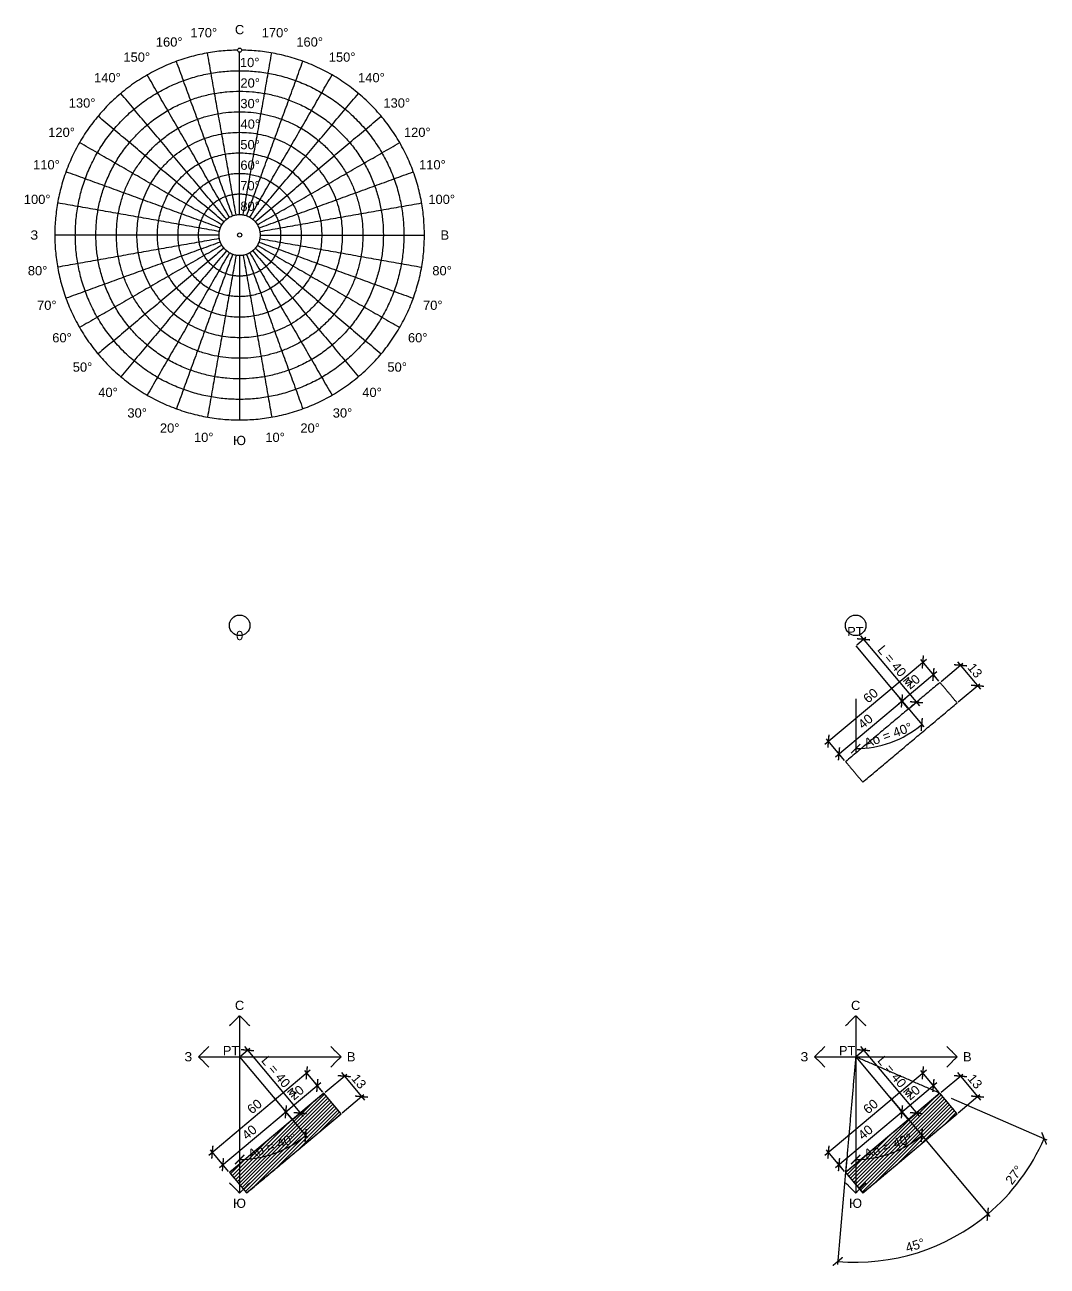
# Model space of a CAD drawing. Header units: metres. Extents: x -105 to 1000, y -502 to 102.
# Drawn here: x -105 to 393, y -502 to 102 of the extents above; entities that cross this region are included whole.
import ezdxf

# ---------------------------------------------------------------- set-up
doc = ezdxf.new("R2010")
doc.units = ezdxf.units.M
doc.layers.add('120', color=7, linetype='Continuous', true_color=0x000000)
doc.styles.add('Meters Architectural', font='arial.ttf')
doc.dimstyles.new('Meters Architectural', dxfattribs={"dimscale": 1.5, "dimtxt": 3, "dimasz": 3, "dimexe": 1, "dimexo": 0.5, "dimgap": 1, "dimtad": 1, "dimtoh": 1, "dimdec": 0, "dimzin": 1, "dimdsep": 46, "dimtxsty": 'Meters Architectural', "dimblk": 'ARCHTICK', "dimcen": 3, "dimdle": 1.5, "dimadec": 0, "dimazin": 1, "dimtfac": 1, "dimtdec": 4, "dimtix": 1, "dimtofl": 0, "dimtmove": 1, "dimatfit": 3, "dimldrblk": 'OPEN90', "dimfxl": 1, "dimtolj": 1, "dimtzin": 1, "dimarcsym": 0})
pattern_1 = [(45, (1e-14, 0), (-0.8838835, 0.8838835), [])]

# ---------------------------------------------------------------- blocks, each defined once
blk = doc.blocks.new('_ArchTick')
at = {"color": 0, "linetype": 'ByBlock', "const_width": 0.15}
blk.add_lwpolyline([(-0.5, -0.5), (0.5, 0.5)], dxfattribs=at)
blk = doc.blocks.new('*D3')
at = {"layer": '120', "color": 0, "lineweight": -2}
for p, q in [((0.57, -399.52), (4.98, -395.82)), ((2.38, -395.06), (30.99, -429.15)), ((26.29, -430.16), (30.69, -426.46))]:
    blk.add_line(p, q, dxfattribs=at)
at = {"layer": 'Defpoints', "color": 0}
for p in [(0, -400), (29.54, -427.43), (25.71, -430.64)]:
    blk.add_point(p, dxfattribs=at)
at = {"layer": '120', "color": 0, "lineweight": -2, "xscale": 4.5, "yscale": 4.5, "zscale": 4.5}
for p, rotation in [((3.83, -396.79), 130), ((29.54, -427.43), 310)]:
    blk.add_blockref('_ArchTick', p, dxfattribs=dict(at, rotation=rotation))
at = {"layer": '120', "color": 0, "insert": (19.59, -409.67), "char_height": 4.5, "attachment_point": 5, "rotation": 310, "style": 'Meters Architectural'}
blk.add_mtext('\\A1;L = 40 м', dxfattribs=at)
blk = doc.blocks.new('*D4')
at = {"layer": '120', "color": 0, "lineweight": -2}
for p, q in [((300.57, -199.52), (304.98, -195.82)), ((302.38, -195.06), (330.99, -229.15)), ((326.29, -230.16), (330.69, -226.46))]:
    blk.add_line(p, q, dxfattribs=at)
at = {"layer": 'Defpoints', "color": 0}
for p in [(300, -200), (329.54, -227.43), (325.71, -230.64)]:
    blk.add_point(p, dxfattribs=at)
at = {"layer": '120', "color": 0, "lineweight": -2, "xscale": 4.5, "yscale": 4.5, "zscale": 4.5}
for p, rotation in [((303.83, -196.79), 130), ((329.54, -227.43), 309.9999999999999)]:
    blk.add_blockref('_ArchTick', p, dxfattribs=dict(at, rotation=rotation))
at = {"layer": '120', "color": 0, "insert": (319.59, -209.67), "char_height": 4.5, "attachment_point": 5, "rotation": 310, "style": 'Meters Architectural'}
blk.add_mtext('\\A1;L = 40 м', dxfattribs=at)
blk = doc.blocks.new('*D5')
at = {"layer": '120', "color": 0, "lineweight": -2}
for p, q in [((300.57, -399.52), (304.98, -395.82)), ((302.38, -395.06), (330.99, -429.15)), ((326.29, -430.16), (330.69, -426.46))]:
    blk.add_line(p, q, dxfattribs=at)
at = {"layer": 'Defpoints', "color": 0}
for p in [(300, -400), (329.54, -427.43), (325.71, -430.64)]:
    blk.add_point(p, dxfattribs=at)
at = {"layer": '120', "color": 0, "lineweight": -2, "xscale": 4.5, "yscale": 4.5, "zscale": 4.5}
for p, rotation in [((303.83, -396.79), 130), ((329.54, -427.43), 310)]:
    blk.add_blockref('_ArchTick', p, dxfattribs=dict(at, rotation=rotation))
at = {"layer": '120', "color": 0, "insert": (319.59, -409.67), "char_height": 4.5, "attachment_point": 5, "rotation": 310, "style": 'Meters Architectural'}
blk.add_mtext('\\A1;L = 40 м', dxfattribs=at)
blk = doc.blocks.new('*D6')
at = {"layer": '120', "color": 0, "lineweight": -2}
for p, q in [((-9.87, -453.97), (24.22, -425.37)), ((25.23, -430.07), (21.53, -425.66)), ((-5.41, -455.78), (-9.11, -451.37))]:
    blk.add_line(p, q, dxfattribs=at)
at = {"layer": 'Defpoints', "color": 0}
for p in [(22.5, -426.81), (25.71, -430.64), (-4.93, -456.35)]:
    blk.add_point(p, dxfattribs=at)
at = {"layer": '120', "color": 0, "lineweight": -2, "xscale": 4.5, "yscale": 4.5, "zscale": 4.5}
for p, rotation in [((22.5, -426.81), 40), ((-8.14, -452.52), 220)]:
    blk.add_blockref('_ArchTick', p, dxfattribs=dict(at, rotation=rotation))
at = {"layer": '120', "color": 0, "insert": (4.74, -436.76), "char_height": 4.5, "attachment_point": 5, "rotation": 40, "style": 'Meters Architectural'}
blk.add_mtext('\\A1;40', dxfattribs=at)
blk = doc.blocks.new('*D7')
at = {"layer": '120', "color": 0, "lineweight": -2}
for p, q in [((20.77, -428.26), (39.54, -412.51)), ((40.55, -417.21), (36.85, -412.81)), ((25.23, -430.07), (21.53, -425.66))]:
    blk.add_line(p, q, dxfattribs=at)
at = {"layer": 'Defpoints', "color": 0}
for p in [(37.82, -413.96), (41.03, -417.79), (25.71, -430.64)]:
    blk.add_point(p, dxfattribs=at)
at = {"layer": '120', "color": 0, "lineweight": -2, "xscale": 4.5, "yscale": 4.5, "zscale": 4.5}
for p, rotation in [((37.82, -413.96), 40.00000000000001), ((22.5, -426.81), 220)]:
    blk.add_blockref('_ArchTick', p, dxfattribs=dict(at, rotation=rotation))
at = {"layer": '120', "color": 0, "insert": (27.72, -417.47), "char_height": 4.5, "attachment_point": 5, "rotation": 40, "style": 'Meters Architectural'}
blk.add_mtext('\\A1;20', dxfattribs=at)
blk = doc.blocks.new('*D8')
at = {"layer": '120', "color": 0, "lineweight": -2}
for p, q in [((-15.01, -447.84), (34.4, -406.38)), ((40.55, -417.21), (31.71, -406.68)), ((-5.41, -455.78), (-14.25, -445.25))]:
    blk.add_line(p, q, dxfattribs=at)
at = {"layer": 'Defpoints', "color": 0}
for p in [(32.68, -407.83), (41.03, -417.79), (-4.93, -456.35)]:
    blk.add_point(p, dxfattribs=at)
at = {"layer": '120', "color": 0, "lineweight": -2, "xscale": 4.5, "yscale": 4.5, "zscale": 4.5}
for p, rotation in [((32.68, -407.83), 40), ((-13.29, -446.39), 220)]:
    blk.add_blockref('_ArchTick', p, dxfattribs=dict(at, rotation=rotation))
at = {"layer": '120', "color": 0, "insert": (7.25, -424.2), "char_height": 4.5, "attachment_point": 5, "rotation": 40, "style": 'Meters Architectural'}
blk.add_mtext('\\A1;60', dxfattribs=at)
blk = doc.blocks.new('*D9')
at = {"layer": '120', "color": 0, "lineweight": -2}
for p, q in [((41.61, -417.3), (52.14, -408.47)), ((49.54, -407.71), (60.79, -421.11)), ((49.96, -427.26), (60.5, -418.42))]:
    blk.add_line(p, q, dxfattribs=at)
at = {"layer": 'Defpoints', "color": 0}
for p in [(41.03, -417.79), (59.35, -419.39), (49.39, -427.74)]:
    blk.add_point(p, dxfattribs=at)
at = {"layer": '120', "color": 0, "lineweight": -2, "xscale": 4.5, "yscale": 4.5, "zscale": 4.5}
for p, rotation in [((50.99, -409.43), 130.0000000000001), ((59.35, -419.39), 310.0000000000001)]:
    blk.add_blockref('_ArchTick', p, dxfattribs=dict(at, rotation=rotation))
at = {"layer": '120', "color": 0, "insert": (58.08, -411.97), "char_height": 4.5, "attachment_point": 5, "rotation": 310, "style": 'Meters Architectural'}
blk.add_mtext('\\A1;13', dxfattribs=at)
blk = doc.blocks.new('*D10')
at = {"layer": '120', "color": 0, "lineweight": -2}
for p, q in [((290.13, -253.97), (324.22, -225.37)), ((325.23, -230.07), (321.53, -225.66)), ((294.59, -255.78), (290.89, -251.37))]:
    blk.add_line(p, q, dxfattribs=at)
at = {"layer": 'Defpoints', "color": 0}
for p in [(322.5, -226.81), (325.71, -230.64), (295.07, -256.35)]:
    blk.add_point(p, dxfattribs=at)
at = {"layer": '120', "color": 0, "lineweight": -2, "xscale": 4.5, "yscale": 4.5, "zscale": 4.5}
for p, rotation in [((322.5, -226.81), 40.00000000000001), ((291.86, -252.52), 220)]:
    blk.add_blockref('_ArchTick', p, dxfattribs=dict(at, rotation=rotation))
at = {"layer": '120', "color": 0, "insert": (304.74, -236.76), "char_height": 4.5, "attachment_point": 5, "rotation": 40, "style": 'Meters Architectural'}
blk.add_mtext('\\A1;40', dxfattribs=at)
blk = doc.blocks.new('*D11')
at = {"layer": '120', "color": 0, "lineweight": -2}
for p, q in [((320.77, -228.26), (339.54, -212.51)), ((340.55, -217.21), (336.85, -212.81)), ((325.23, -230.07), (321.53, -225.66))]:
    blk.add_line(p, q, dxfattribs=at)
at = {"layer": 'Defpoints', "color": 0}
for p in [(337.82, -213.96), (341.03, -217.79), (325.71, -230.64)]:
    blk.add_point(p, dxfattribs=at)
at = {"layer": '120', "color": 0, "lineweight": -2, "xscale": 4.5, "yscale": 4.5, "zscale": 4.5}
for p, rotation in [((337.82, -213.96), 40.00000000000001), ((322.5, -226.81), 220)]:
    blk.add_blockref('_ArchTick', p, dxfattribs=dict(at, rotation=rotation))
at = {"layer": '120', "color": 0, "insert": (327.72, -217.47), "char_height": 4.5, "attachment_point": 5, "rotation": 40, "style": 'Meters Architectural'}
blk.add_mtext('\\A1;20', dxfattribs=at)
blk = doc.blocks.new('*D12')
at = {"layer": '120', "color": 0, "lineweight": -2}
for p, q in [((284.99, -247.84), (334.4, -206.38)), ((340.55, -217.21), (331.71, -206.68)), ((294.59, -255.78), (285.75, -245.25))]:
    blk.add_line(p, q, dxfattribs=at)
at = {"layer": 'Defpoints', "color": 0}
for p in [(332.68, -207.83), (341.03, -217.79), (295.07, -256.35)]:
    blk.add_point(p, dxfattribs=at)
at = {"layer": '120', "color": 0, "lineweight": -2, "xscale": 4.5, "yscale": 4.5, "zscale": 4.5}
for p, rotation in [((332.68, -207.83), 39.99999999999999), ((286.71, -246.39), 220)]:
    blk.add_blockref('_ArchTick', p, dxfattribs=dict(at, rotation=rotation))
at = {"layer": '120', "color": 0, "insert": (307.25, -224.2), "char_height": 4.5, "attachment_point": 5, "rotation": 40, "style": 'Meters Architectural'}
blk.add_mtext('\\A1;60', dxfattribs=at)
blk = doc.blocks.new('*D13')
at = {"layer": '120', "color": 0, "lineweight": -2}
for p, q in [((341.61, -217.3), (352.14, -208.47)), ((349.54, -207.71), (360.79, -221.11)), ((349.96, -227.26), (360.5, -218.42))]:
    blk.add_line(p, q, dxfattribs=at)
at = {"layer": 'Defpoints', "color": 0}
for p in [(341.03, -217.79), (359.35, -219.39), (349.39, -227.74)]:
    blk.add_point(p, dxfattribs=at)
at = {"layer": '120', "color": 0, "lineweight": -2, "xscale": 4.5, "yscale": 4.5, "zscale": 4.5}
for p, rotation in [((350.99, -209.43), 130.0000000000001), ((359.35, -219.39), 310.0000000000001)]:
    blk.add_blockref('_ArchTick', p, dxfattribs=dict(at, rotation=rotation))
at = {"layer": '120', "color": 0, "insert": (358.08, -211.97), "char_height": 4.5, "attachment_point": 5, "rotation": 310, "style": 'Meters Architectural'}
blk.add_mtext('\\A1;13', dxfattribs=at)
blk = doc.blocks.new('*D14')
at = {"layer": '120', "color": 0, "lineweight": -2}
for p, q in [((346.56, -420.18), (393.13, -440.37)), ((332.62, -438.88), (365.24, -477.75))]:
    blk.add_line(p, q, dxfattribs=at)
blk.add_arc((300, -400), 100, 310, 336.56505, dxfattribs=at)
at = {"layer": 'Defpoints', "color": 0}
for p in [(300, -400), (300, -400), (345.88, -419.89), (332.14, -438.3), (375.3, -465.8)]:
    blk.add_point(p, dxfattribs=at)
at = {"layer": '120', "color": 0, "lineweight": -2, "xscale": 4.5, "yscale": 4.5, "zscale": 4.5}
for p, rotation in [((391.75, -439.77), 66.56505117707813), ((364.28, -476.6), 219.9999999999999)]:
    blk.add_blockref('_ArchTick', p, dxfattribs=dict(at, rotation=rotation))
at = {"layer": '120', "color": 0, "insert": (377.15, -457.54), "char_height": 4.5, "attachment_point": 5, "rotation": 53.28253, "style": 'Meters Architectural'}
blk.add_mtext('\\A1;27%%d', dxfattribs=at)
blk = doc.blocks.new('_Open90')
at = {"color": 0, "linetype": 'ByBlock', "lineweight": -2}
for p, q in [((0, 0), (-1, 0)), ((-0.5, 0.5), (0, 0)), ((0, 0), (-0.5, -0.5))]:
    blk.add_line(p, q, dxfattribs=at)
blk = doc.blocks.new('*D15')
at = {"layer": '120', "color": 0, "lineweight": -2}
for p, q in [((332.62, -438.88), (365.24, -477.75)), ((295.58, -450.56), (291.15, -501.11))]:
    blk.add_line(p, q, dxfattribs=at)
blk.add_arc((300, -400), 100, 265, 310, dxfattribs=at)
at = {"layer": 'Defpoints', "color": 0}
for p in [(300, -400), (300, -400), (332.14, -438.3), (295.64, -449.81), (317.36, -498.48)]:
    blk.add_point(p, dxfattribs=at)
at = {"layer": '120', "color": 0, "lineweight": -2, "xscale": 4.5, "yscale": 4.5, "zscale": 4.5}
for p, rotation in [((364.28, -476.6), 39.99999999999999), ((291.28, -499.62), 174.9999999999999)]:
    blk.add_blockref('_ArchTick', p, dxfattribs=dict(at, rotation=rotation))
at = {"layer": '120', "color": 0, "insert": (328.93, -491.76), "char_height": 4.5, "attachment_point": 5, "rotation": 17.5, "style": 'Meters Architectural'}
blk.add_mtext('\\A1;45%%d', dxfattribs=at)
blk = doc.blocks.new('*D16')
at = {"layer": '120', "color": 0, "lineweight": -2}
for p, q in [((290.13, -453.97), (324.22, -425.37)), ((325.23, -430.07), (321.53, -425.66)), ((294.59, -455.78), (290.89, -451.37))]:
    blk.add_line(p, q, dxfattribs=at)
at = {"layer": 'Defpoints', "color": 0}
for p in [(322.5, -426.81), (325.71, -430.64), (295.07, -456.35)]:
    blk.add_point(p, dxfattribs=at)
at = {"layer": '120', "color": 0, "lineweight": -2, "xscale": 4.5, "yscale": 4.5, "zscale": 4.5}
for p, rotation in [((322.5, -426.81), 40.00000000000001), ((291.86, -452.52), 220)]:
    blk.add_blockref('_ArchTick', p, dxfattribs=dict(at, rotation=rotation))
at = {"layer": '120', "color": 0, "insert": (304.74, -436.76), "char_height": 4.5, "attachment_point": 5, "rotation": 40, "style": 'Meters Architectural'}
blk.add_mtext('\\A1;40', dxfattribs=at)
blk = doc.blocks.new('*D17')
at = {"layer": '120', "color": 0, "lineweight": -2}
for p, q in [((320.77, -428.26), (339.54, -412.51)), ((340.55, -417.21), (336.85, -412.81)), ((325.23, -430.07), (321.53, -425.66))]:
    blk.add_line(p, q, dxfattribs=at)
at = {"layer": 'Defpoints', "color": 0}
for p in [(337.82, -413.96), (341.03, -417.79), (325.71, -430.64)]:
    blk.add_point(p, dxfattribs=at)
at = {"layer": '120', "color": 0, "lineweight": -2, "xscale": 4.5, "yscale": 4.5, "zscale": 4.5}
for p, rotation in [((337.82, -413.96), 40.00000000000001), ((322.5, -426.81), 220)]:
    blk.add_blockref('_ArchTick', p, dxfattribs=dict(at, rotation=rotation))
at = {"layer": '120', "color": 0, "insert": (327.72, -417.47), "char_height": 4.5, "attachment_point": 5, "rotation": 40, "style": 'Meters Architectural'}
blk.add_mtext('\\A1;20', dxfattribs=at)
blk = doc.blocks.new('*D18')
at = {"layer": '120', "color": 0, "lineweight": -2}
for p, q in [((284.99, -447.84), (334.4, -406.38)), ((340.55, -417.21), (331.71, -406.68)), ((294.59, -455.78), (285.75, -445.25))]:
    blk.add_line(p, q, dxfattribs=at)
at = {"layer": 'Defpoints', "color": 0}
for p in [(332.68, -407.83), (341.03, -417.79), (295.07, -456.35)]:
    blk.add_point(p, dxfattribs=at)
at = {"layer": '120', "color": 0, "lineweight": -2, "xscale": 4.5, "yscale": 4.5, "zscale": 4.5}
for p, rotation in [((332.68, -407.83), 40.00000000000001), ((286.71, -446.39), 220)]:
    blk.add_blockref('_ArchTick', p, dxfattribs=dict(at, rotation=rotation))
at = {"layer": '120', "color": 0, "insert": (307.25, -424.2), "char_height": 4.5, "attachment_point": 5, "rotation": 40, "style": 'Meters Architectural'}
blk.add_mtext('\\A1;60', dxfattribs=at)
blk = doc.blocks.new('*D19')
at = {"layer": '120', "color": 0, "lineweight": -2}
for p, q in [((341.61, -417.3), (352.14, -408.47)), ((349.54, -407.71), (360.79, -421.11)), ((349.96, -427.26), (360.5, -418.42))]:
    blk.add_line(p, q, dxfattribs=at)
at = {"layer": 'Defpoints', "color": 0}
for p in [(341.03, -417.79), (359.35, -419.39), (349.39, -427.74)]:
    blk.add_point(p, dxfattribs=at)
at = {"layer": '120', "color": 0, "lineweight": -2, "xscale": 4.5, "yscale": 4.5, "zscale": 4.5}
for p, rotation in [((350.99, -409.43), 130), ((359.35, -419.39), 309.9999999999999)]:
    blk.add_blockref('_ArchTick', p, dxfattribs=dict(at, rotation=rotation))
at = {"layer": '120', "color": 0, "insert": (358.08, -411.97), "char_height": 4.5, "attachment_point": 5, "rotation": 310, "style": 'Meters Architectural'}
blk.add_mtext('\\A1;13', dxfattribs=at)
blk = doc.blocks.new('*D22')
at = {"layer": '120', "color": 0, "lineweight": -2}
for p, q in [((16.55, -419.73), (33.1, -439.45)), ((0, -425.75), (0, -451.5))]:
    blk.add_line(p, q, dxfattribs=at)
blk.add_arc((0, -400), 50, 270, 310, dxfattribs=at)
at = {"layer": 'Defpoints', "color": 0}
for p in [(0, -400), (0, -400), (16.07, -419.15), (0, -425), (11.53, -448.65)]:
    blk.add_point(p, dxfattribs=at)
at = {"layer": '120', "color": 0, "lineweight": -2, "xscale": 4.5, "yscale": 4.5, "zscale": 4.5}
for p, rotation in [((32.14, -438.3), 40.00000000000006), ((0, -450), 180)]:
    blk.add_blockref('_ArchTick', p, dxfattribs=dict(at, rotation=rotation))
at = {"layer": '120', "color": 0, "insert": (15.8, -443.42), "char_height": 4.5, "attachment_point": 5, "rotation": 20, "style": 'Meters Architectural'}
blk.add_mtext('Aо = 40°', dxfattribs=at)
blk = doc.blocks.new('*D23')
at = {"layer": '120', "color": 0, "lineweight": -2}
for p, q in [((316.55, -219.73), (333.1, -239.45)), ((300, -225.75), (300, -251.5))]:
    blk.add_line(p, q, dxfattribs=at)
blk.add_arc((300, -200), 50, 270, 310, dxfattribs=at)
at = {"layer": 'Defpoints', "color": 0}
for p in [(300, -200), (300, -200), (316.07, -219.15), (300, -225), (311.53, -248.65)]:
    blk.add_point(p, dxfattribs=at)
at = {"layer": '120', "color": 0, "lineweight": -2, "xscale": 4.5, "yscale": 4.5, "zscale": 4.5}
for p, rotation in [((332.14, -238.3), 40.00000000000007), ((300, -250), 180)]:
    blk.add_blockref('_ArchTick', p, dxfattribs=dict(at, rotation=rotation))
at = {"layer": '120', "color": 0, "insert": (315.8, -243.42), "char_height": 4.5, "attachment_point": 5, "rotation": 20, "style": 'Meters Architectural'}
blk.add_mtext('Aо = 40°', dxfattribs=at)
blk = doc.blocks.new('*D24')
at = {"layer": '120', "color": 0, "lineweight": -2}
for p, q in [((316.55, -419.73), (333.1, -439.45)), ((300, -425.75), (300, -451.5))]:
    blk.add_line(p, q, dxfattribs=at)
blk.add_arc((300, -400), 50, 270, 310, dxfattribs=at)
at = {"layer": 'Defpoints', "color": 0}
for p in [(300, -400), (300, -400), (316.07, -419.15), (300, -425), (311.53, -448.65)]:
    blk.add_point(p, dxfattribs=at)
at = {"layer": '120', "color": 0, "lineweight": -2, "xscale": 4.5, "yscale": 4.5, "zscale": 4.5}
for p, rotation in [((332.14, -438.3), 40.00000000000011), ((300, -450), 180)]:
    blk.add_blockref('_ArchTick', p, dxfattribs=dict(at, rotation=rotation))
at = {"layer": '120', "color": 0, "insert": (315.8, -443.42), "char_height": 4.5, "attachment_point": 5, "rotation": 20, "style": 'Meters Architectural'}
blk.add_mtext('Aо = 40°', dxfattribs=at)

msp = doc.modelspace()

# ---------------------------------------------------------------- hatches: boundary and pattern name
at = {"layer": '120', "true_color": 0xd671f5}
h = msp.add_hatch(dxfattribs=at)
h.set_pattern_fill('Hatch1', color=201, scale=10, angle=45, style=0, pattern_type=2)
h.set_pattern_definition(pattern_1)
h.paths.add_polyline_path([(41.03, -417.79), (-4.93, -456.35), (3.43, -466.31), (49.39, -427.74)], flags=0)
h = msp.add_hatch(dxfattribs=at)
h.set_pattern_fill('Hatch1', color=201, scale=10, angle=45, style=0, pattern_type=2)
h.set_pattern_definition(pattern_1)
h.paths.add_polyline_path([(341.03, -417.79), (295.07, -456.35), (303.43, -466.31), (349.39, -427.74)], flags=0)

# ---------------------------------------------------------------- linework, layer by layer
at = {"layer": '120'}
for p, q in [((300, -200), (325.71, -230.64)), ((0, -380), (0, -466.31)), ((300, -380), (300, -466.31)), ((-20, -400), (49.39, -400)), ((0, -400), (25.71, -430.64)), ((280, -400), (349.39, -400)), ((300, -400), (325.71, -430.64))]:
    msp.add_line(p, q, dxfattribs=at)
for points in [[(41.03, -417.79), (-4.93, -456.35), (3.43, -466.31), (49.39, -427.74)], [(341.03, -417.79), (295.07, -456.35), (303.43, -466.31), (349.39, -427.74)]]:
    msp.add_lwpolyline(points, close=True, dxfattribs=at)
for centre, radius in [((0, 90), 1), ((0, 0), 1), ((0, -190), 5), ((300, -190), 5)]:
    msp.add_circle(centre, radius, dxfattribs=at)
for points, weights, knots in [([(-1, 89.99), (-90, 89.01), (-90, 0), (-90, -90), (0, -90), (90, -90), (90, 0)], [0.995444117905, 0.709402719693, 1, 0.707106781187, 1, 0.707106781187, 1], [142.479857, 142.479857, 142.479857, 282.743339, 282.743339, 424.115008, 424.115008, 565.486678, 565.486678, 565.486678]), ([(80, 0), (80, 80), (0, 80), (-80, 80), (-80, 0), (-80, -80), (0, -80), (80, -80), (80, 0)], [1, 0.707106781187, 1, 0.707106781187, 1, 0.707106781187, 1, 0.707106781187, 1], [0, 0, 0, 125.663706, 125.663706, 251.327412, 251.327412, 376.991118, 376.991118, 502.654825, 502.654825, 502.654825]), ([(70, 0), (70, 70), (0, 70), (-70, 70), (-70, 0), (-70, -70), (0, -70), (70, -70), (70, 0)], [1, 0.707106781187, 1, 0.707106781187, 1, 0.707106781187, 1, 0.707106781187, 1], [0, 0, 0, 109.955743, 109.955743, 219.911486, 219.911486, 329.867229, 329.867229, 439.822972, 439.822972, 439.822972]), ([(60, 0), (60, 60), (0, 60), (-60, 60), (-60, 0), (-60, -60), (0, -60), (60, -60), (60, 0)], [1, 0.707106781187, 1, 0.707106781187, 1, 0.707106781187, 1, 0.707106781187, 1], [0, 0, 0, 94.24778, 94.24778, 188.495559, 188.495559, 282.743339, 282.743339, 376.991118, 376.991118, 376.991118]), ([(50, 0), (50, 50), (0, 50), (-50, 50), (-50, 0), (-50, -50), (0, -50), (50, -50), (50, 0)], [1, 0.707106781187, 1, 0.707106781187, 1, 0.707106781187, 1, 0.707106781187, 1], [0, 0, 0, 78.539816, 78.539816, 157.079633, 157.079633, 235.619449, 235.619449, 314.159265, 314.159265, 314.159265]), ([(40, 0), (40, 40), (0, 40), (-40, 40), (-40, 0), (-40, -40), (0, -40), (40, -40), (40, 0)], [1, 0.707106781187, 1, 0.707106781187, 1, 0.707106781187, 1, 0.707106781187, 1], [0, 0, 0, 62.831853, 62.831853, 125.663706, 125.663706, 188.495559, 188.495559, 251.327412, 251.327412, 251.327412]), ([(30, 0), (30, 30), (0, 30), (-30, 30), (-30, 0), (-30, -30), (0, -30), (30, -30), (30, 0)], [1, 0.707106781187, 1, 0.707106781187, 1, 0.707106781187, 1, 0.707106781187, 1], [0, 0, 0, 47.12389, 47.12389, 94.24778, 94.24778, 141.371669, 141.371669, 188.495559, 188.495559, 188.495559]), ([(20, 0), (20, 20), (0, 20), (-20, 20), (-20, 0), (-20, -20), (0, -20), (20, -20), (20, 0)], [1, 0.707106781187, 1, 0.707106781187, 1, 0.707106781187, 1, 0.707106781187, 1], [0, 0, 0, 31.415927, 31.415927, 62.831853, 62.831853, 94.24778, 94.24778, 125.663706, 125.663706, 125.663706]), ([(10, 0), (10, 10), (0, 10), (-10, 10), (-10, 0), (-10, -10), (0, -10), (10, -10), (10, 0)], [1, 0.707106781187, 1, 0.707106781187, 1, 0.707106781187, 1, 0.707106781187, 1], [0, 0, 0, 15.707963, 15.707963, 31.415927, 31.415927, 47.12389, 47.12389, 62.831853, 62.831853, 62.831853])]:
    msp.add_rational_spline(points, weights, degree=2, knots=knots, dxfattribs=at)
for points in [[(-1.74, 9.85), (-8.68, 49.24), (-15.63, 88.63)], [(0, 10), (0, 49.5), (0, 89)], [(1.74, 9.85), (8.68, 49.24), (15.63, 88.63)], [(-3.42, 9.4), (-17.1, 46.98), (-30.78, 84.57)], [(3.42, 9.4), (17.1, 46.98), (30.78, 84.57)], [(-5, 8.66), (-25, 43.3), (-45, 77.94)], [(5, 8.66), (25, 43.3), (45, 77.94)], [(-6.43, 7.66), (-32.14, 38.3), (-57.85, 68.94)], [(6.43, 7.66), (32.14, 38.3), (57.85, 68.94)], [(-7.66, 6.43), (-38.3, 32.14), (-68.94, 57.85)], [(7.66, 6.43), (38.3, 32.14), (68.94, 57.85)], [(-8.66, 5), (-43.3, 25), (-77.94, 45)], [(8.66, 5), (43.3, 25), (77.94, 45)], [(-9.4, 3.42), (-46.98, 17.1), (-84.57, 30.78)], [(9.4, 3.42), (46.98, 17.1), (84.57, 30.78)], [(-9.85, 1.74), (-49.24, 8.68), (-88.63, 15.63)], [(9.85, 1.74), (49.24, 8.68), (88.63, 15.63)], [(-10, 0), (-50, 0), (-90, 0)], [(10, 0), (50, 0), (90, 0)], [(-9.85, -1.74), (-49.24, -8.68), (-88.63, -15.63)], [(-9.4, -3.42), (-46.98, -17.1), (-84.57, -30.78)], [(-8.66, -5), (-43.3, -25), (-77.94, -45)], [(8.66, -5), (43.3, -25), (77.94, -45)], [(9.4, -3.42), (46.98, -17.1), (84.57, -30.78)], [(9.85, -1.74), (49.24, -8.68), (88.63, -15.63)], [(-7.66, -6.43), (-38.3, -32.14), (-68.94, -57.85)], [(-6.43, -7.66), (-32.14, -38.3), (-57.85, -68.94)], [(-5, -8.66), (-25, -43.3), (-45, -77.94)], [(-3.42, -9.4), (-17.1, -46.98), (-30.78, -84.57)], [(-1.74, -9.85), (-8.68, -49.24), (-15.63, -88.63)], [(0, -10), (0, -50), (0, -90)], [(1.74, -9.85), (8.68, -49.24), (15.63, -88.63)], [(3.42, -9.4), (17.1, -46.98), (30.78, -84.57)], [(5, -8.66), (25, -43.3), (45, -77.94)], [(6.43, -7.66), (32.14, -38.3), (57.85, -68.94)], [(7.66, -6.43), (38.3, -32.14), (68.94, -57.85)], [(341.03, -217.79), (318.05, -237.07), (295.07, -256.35)], [(349.39, -227.74), (345.21, -222.77), (341.03, -217.79)], [(303.43, -266.31), (326.41, -247.03), (349.39, -227.74)], [(295.07, -256.35), (299.25, -261.33), (303.43, -266.31)], [(0, -380), (-2.5, -382.5), (-5, -385)], [(0, -380), (2.5, -382.5), (5, -385)], [(300, -380), (297.5, -382.5), (295, -385)], [(300, -380), (302.5, -382.5), (305, -385)], [(-15, -395), (-17.5, -397.5), (-20, -400)], [(44.39, -395), (46.89, -397.5), (49.39, -400)], [(285, -395), (282.5, -397.5), (280, -400)], [(344.39, -395), (346.89, -397.5), (349.39, -400)], [(-20, -400), (-17.5, -402.5), (-15, -405)], [(49.39, -400), (46.89, -402.5), (44.39, -405)], [(280, -400), (282.5, -402.5), (285, -405)], [(300, -400), (297.53, -428.18), (295.07, -456.35)], [(341.03, -417.79), (320.52, -408.89), (300, -400)], [(349.39, -400), (346.89, -402.5), (344.39, -405)], [(41.03, -417.79), (18.05, -437.07), (-4.93, -456.35)], [(49.39, -427.74), (45.21, -422.77), (41.03, -417.79)], [(341.03, -417.79), (318.05, -437.07), (295.07, -456.35)], [(349.39, -427.74), (345.21, -422.77), (341.03, -417.79)], [(3.43, -466.31), (26.41, -447.03), (49.39, -427.74)], [(303.43, -466.31), (326.41, -447.03), (349.39, -427.74)], [(-4.93, -456.35), (-0.75, -461.33), (3.43, -466.31)], [(295.07, -456.35), (299.25, -461.33), (303.43, -466.31)], [(-5, -461.31), (-2.5, -463.81), (0, -466.31)], [(5, -461.31), (2.5, -463.81), (0, -466.31)], [(295, -461.31), (297.5, -463.81), (300, -466.31)], [(305, -461.31), (302.5, -463.81), (300, -466.31)]]:
    msp.add_open_spline(points, degree=2, dxfattribs=at)
msp.add_rational_spline([(90, 0), (90, 89.01), (1, 89.99)], [1, 0.709402719693, 0.995444117905], degree=2, dxfattribs=at)

# ---------------------------------------------------------------- texts
at = {"layer": '120', "char_height": 4.5, "attachment_point": 1, "style": 'Meters Architectural'}
for s, insert, width in [('170°', (-23.96, 100.74), 34.0435), ('С', (-2.29, 102.26), 17.5598), ('170°', (10.77, 100.74), 34.0435), ('160°', (-40.79, 96.23), 34.0435), ('160°', (27.61, 96.23), 34.0435), ('150°', (-56.59, 88.86), 34.0435), ('10°', (0.15, 86.26), 27.0978), ('150°', (43.41, 88.86), 34.0435), ('140°', (-70.87, 78.87), 34.0435), ('140°', (57.69, 78.87), 34.0435), ('20°', (0.39, 76.26), 27.0978), ('130°', (-83.2, 66.54), 34.0435), ('130°', (70.01, 66.54), 34.0435), ('30°', (0.35, 66.26), 27.0978), ('40°', (0.44, 56.26), 27.0978), ('120°', (-93.19, 52.26), 34.0435), ('120°', (80.01, 52.26), 34.0435), ('50°', (0.35, 46.26), 27.0978), ('110°', (-100.56, 36.46), 34.0435), ('60°', (0.37, 36.26), 27.0978), ('110°', (87.38, 36.46), 34.0435), ('70°', (0.33, 26.26), 27.0978), ('100°', (-105.07, 19.63), 34.0435), ('100°', (91.89, 19.63), 34.0435), ('80°', (0.35, 16.26), 27.0978), ('З', (-101.88, 2.26), 16.0924), ('В', (97.85, 2.25), 16.7283), ('80°', (-103.13, -15.1), 27.0978), ('80°', (93.83, -15.1), 27.0978), ('70°', (-98.64, -31.94), 27.0978), ('70°', (89.3, -31.94), 27.0978), ('60°', (-91.24, -47.74), 27.0978), ('60°', (81.97, -47.74), 27.0978), ('50°', (-81.25, -62.02), 27.0978), ('50°', (71.96, -62.02), 27.0978), ('40°', (-68.84, -74.34), 27.0978), ('40°', (59.72, -74.34), 27.0978), ('30°', (-54.65, -84.34), 27.0978), ('30°', (45.35, -84.34), 27.0978), ('20°', (-38.81, -91.71), 27.0978), ('10°', (-22.22, -96.22), 27.0978), ('10°', (12.51, -96.22), 27.0978), ('20°', (29.59, -91.71), 27.0978), ('Ю', (-3.25, -97.74), 21.0326), ('0', (-1.72, -192.7), 15.4076), ('РТ', (295.82, -190.75), 24.7989), ('С', (-2.29, -372.74), 17.5598), ('С', (297.71, -372.74), 17.5598), ('З', (-26.88, -397.74), 16.0924), ('РТ', (-8.18, -394.75), 24.7989), ('В', (52.24, -397.75), 16.7283), ('З', (273.12, -397.74), 16.0924), ('РТ', (291.82, -394.75), 24.7989), ('В', (352.24, -397.75), 16.7283), ('Ю', (-3.25, -469.05), 21.0326), ('Ю', (296.75, -469.05), 21.0326)]:
    msp.add_mtext(s, dxfattribs=dict(at, insert=insert, width=width))

# ---------------------------------------------------------------- dimensions: what is measured, and where the dimension line sits
at = {"layer": '120'}
for base, p1, p2, picture, middle in [((329.54, -227.43), (300, -200), (325.71, -230.64), '*D4', (319.59, -209.67)), ((29.54, -427.43), (0, -400), (25.71, -430.64), '*D3', (19.59, -409.67)), ((329.54, -427.43), (300, -400), (325.71, -430.64), '*D5', (319.59, -409.67))]:
    dim = msp.add_linear_dim(base=base, p1=p1, p2=p2, angle=310, text='L = 40 м', dimstyle='Meters Architectural', override={"dimscale": 1.5, "dimtxt": 3, "dimasz": 3, "dimexe": 1, "dimexo": 0.5, "dimgap": 1, "dimtad": 1, "dimtih": 0, "dimtoh": 0, "dimdec": 0, "dimlfac": 1, "dimzin": 1, "dimtxsty": 'Meters Architectural', "dimblk": 'ArchTick', "dimsah": 0, "dimcen": 3, "dimdle": 1.5, "dimazin": 1, "dimtix": 0, "dimtmove": 0, "dimtzin": 1}, dxfattribs=at)
    dim.commit()
    dim.dimension.update_dxf_attribs({"geometry": picture, "text_midpoint": middle})
for base, p1, p2, angle, picture, middle in [((332.68, -207.83), (295.07, -256.35), (341.03, -217.79), 40, '*D12', (307.25, -224.2)), ((337.82, -213.96), (325.71, -230.64), (341.03, -217.79), 40, '*D11', (327.72, -217.47)), ((359.35, -219.39), (341.03, -217.79), (349.39, -227.74), 310, '*D13', (358.08, -211.97)), ((322.5, -226.81), (295.07, -256.35), (325.71, -230.64), 40, '*D10', (304.74, -236.76)), ((32.68, -407.83), (-4.93, -456.35), (41.03, -417.79), 40, '*D8', (7.25, -424.2)), ((332.68, -407.83), (295.07, -456.35), (341.03, -417.79), 40, '*D18', (307.25, -424.2)), ((37.82, -413.96), (25.71, -430.64), (41.03, -417.79), 40, '*D7', (27.72, -417.47)), ((59.35, -419.39), (41.03, -417.79), (49.39, -427.74), 310, '*D9', (58.08, -411.97)), ((337.82, -413.96), (325.71, -430.64), (341.03, -417.79), 40, '*D17', (327.72, -417.47)), ((359.35, -419.39), (341.03, -417.79), (349.39, -427.74), 310, '*D19', (358.08, -411.97)), ((22.5, -426.81), (-4.93, -456.35), (25.71, -430.64), 40, '*D6', (4.74, -436.76)), ((322.5, -426.81), (295.07, -456.35), (325.71, -430.64), 40, '*D16', (304.74, -436.76))]:
    dim = msp.add_linear_dim(base=base, p1=p1, p2=p2, angle=angle, dimstyle='Meters Architectural', override={"dimscale": 1.5, "dimtxt": 3, "dimasz": 3, "dimexe": 1, "dimexo": 0.5, "dimgap": 1, "dimtad": 1, "dimtih": 0, "dimtoh": 0, "dimdec": 0, "dimlfac": 1, "dimzin": 1, "dimtxsty": 'Meters Architectural', "dimblk": 'ArchTick', "dimsah": 0, "dimcen": 3, "dimdle": 1.5, "dimazin": 1, "dimtix": 0, "dimtmove": 0, "dimtzin": 1}, dxfattribs=at)
    dim.commit()
    dim.dimension.update_dxf_attribs({"geometry": picture, "text_midpoint": middle})
for base, line1, line2, picture, middle in [((311.53, -248.65), ((300, -225), (300, -200)), ((300, -200), (316.07, -219.15)), '*D23', (315.8, -243.42)), ((11.53, -448.65), ((0, -425), (0, -400)), ((0, -400), (16.07, -419.15)), '*D22', (15.8, -443.42)), ((311.53, -448.65), ((300, -425), (300, -400)), ((300, -400), (316.07, -419.15)), '*D24', (315.8, -443.42))]:
    dim = msp.add_angular_dim_2l(base=base, line1=line1, line2=line2, text='Aо = 40°', dimstyle='Meters Architectural', override={"dimtad": 1, "dimtxsty": 'Meters Architectural', "dimblk": 'ArchTick', "dimsah": 0}, dxfattribs=at)
    dim.commit()
    dim.dimension.update_dxf_attribs({"geometry": picture, "text_midpoint": middle})
for base, line1, picture, middle in [((317.36, -498.48), ((295.64, -449.81), (300, -400)), '*D15', (328.93, -491.76)), ((375.3, -465.8), ((345.88, -419.89), (300, -400)), '*D14', (377.15, -457.54))]:
    dim = msp.add_angular_dim_2l(base=base, line1=line1, line2=((300, -400), (332.14, -438.3)), dimstyle='Meters Architectural', override={"dimtad": 1, "dimtxsty": 'Meters Architectural', "dimblk": 'ArchTick', "dimsah": 0}, dxfattribs=at)
    dim.commit()
    dim.dimension.update_dxf_attribs({"geometry": picture, "text_midpoint": middle})

doc.saveas('drawing.dxf')
